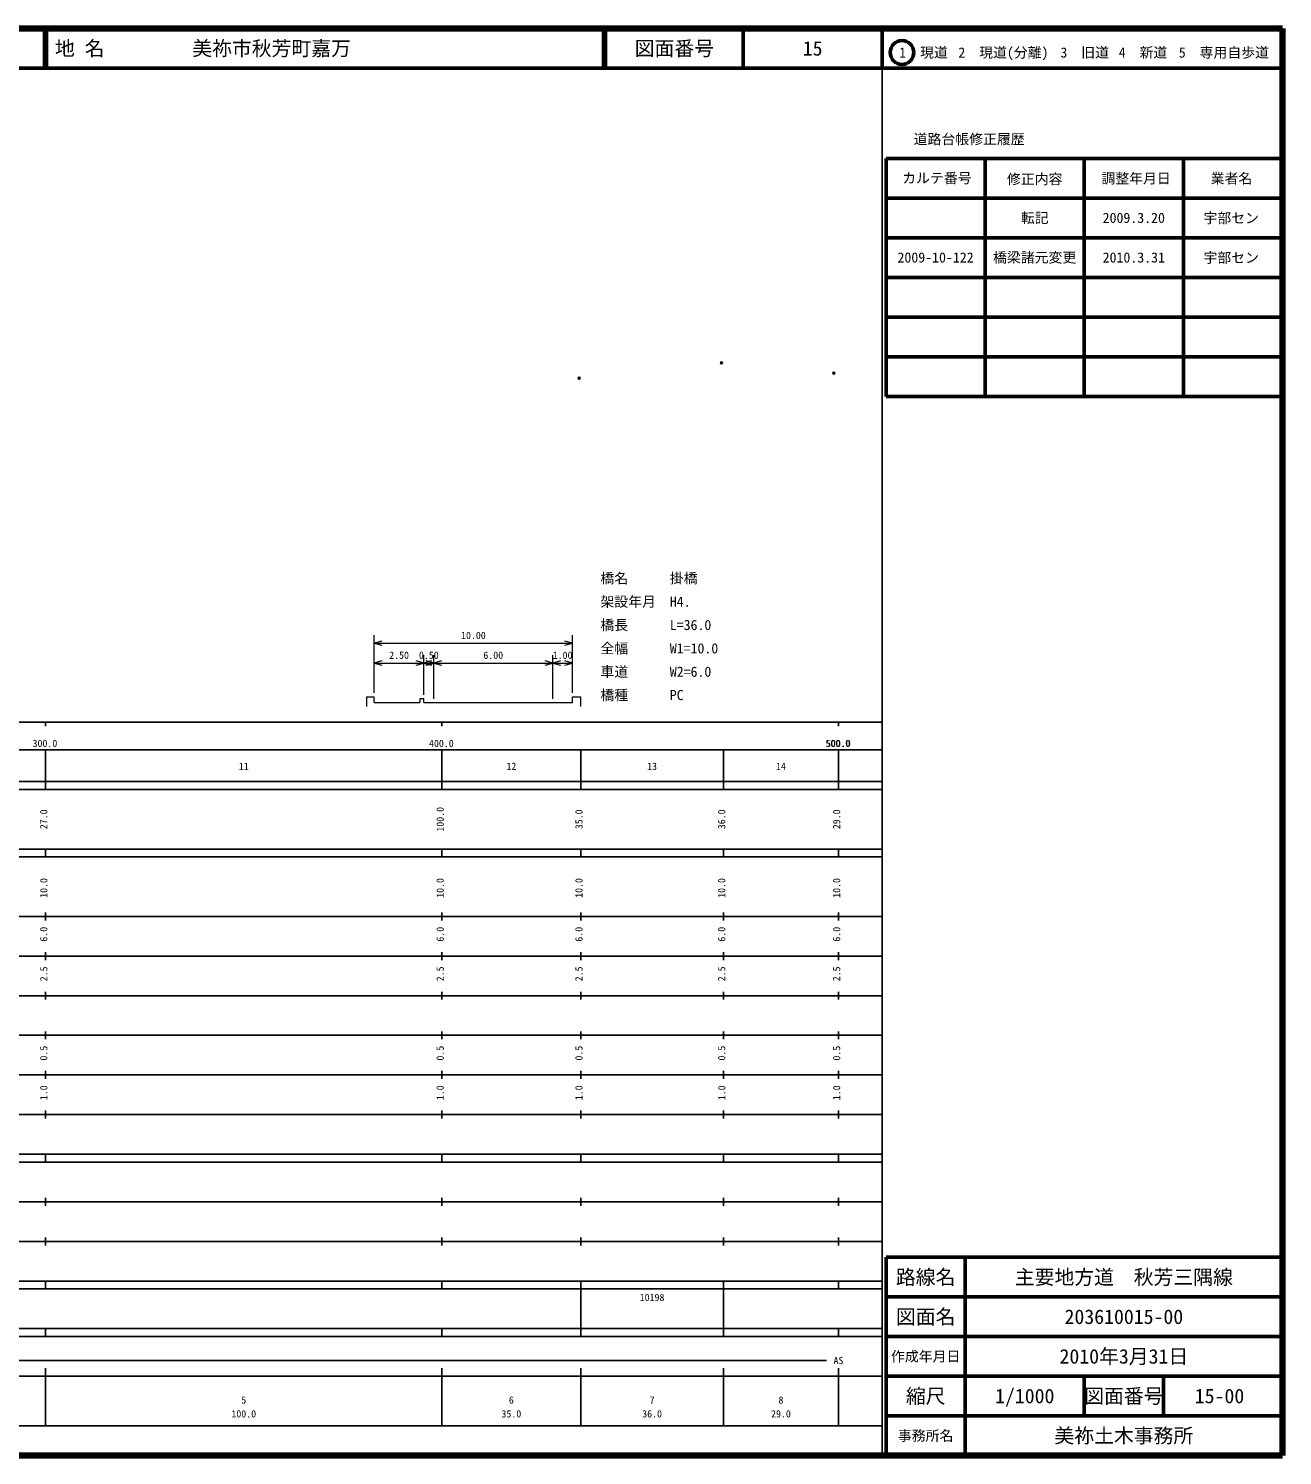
# Model space of a CAD drawing. Units: millimetres on the paper, with parts at other scales. Extents: x 40 to 680, y 20 to 380.
# Drawn here: x 363.7 to 680, y 20 to 380 of the extents above; entities that cross this region are included whole.
import ezdxf
from ezdxf.enums import TextEntityAlignment as Align

# ---------------------------------------------------------------- set-up
doc = ezdxf.new("R2010")
doc.units = ezdxf.units.MM
doc.header["$PDMODE"] = 32
doc.header["$PDSIZE"] = 0.5
doc.layers.add('S-OTRS', color=6, linetype='Continuous')
doc.layers.add('S-TTL-TXT', color=7, linetype='Continuous')
for name, color, linetype, lineweight in [('S-STR-HTXT', 7, 'Continuous', 13), ('S-TTL', 2, 'Continuous', 140), ('S-TTL-BAND', 7, 'Continuous', 25), ('S-TTL-FRAM', 2, 'Continuous', 50), ('S-TTL-LINE', 7, 'Continuous', 50)]:
    doc.layers.add(name, color=color, linetype=linetype, lineweight=lineweight)
doc.styles.add('ＭＳ ゴシック', font='')
doc.styles.get('ＭＳ ゴシック').set_extended_font_data('MS Gothic')

msp = doc.modelspace()

# ---------------------------------------------------------------- linework, layer by layer
at = {"layer": 'S-OTRS'}
for p in [(538.507, 295.652), (502.605, 291.801), (566.838, 293.048)]:
    msp.add_point(p, dxfattribs=at)
at = {"layer": 'S-STR-HTXT'}
for p, q in [((450.927, 212.426), (450.927, 226.926)), ((500.927, 212.426), (500.927, 226.926)), ((452.859, 225.444), (450.927, 224.926)), ((450.927, 224.926), (500.927, 224.926)), ((450.927, 224.926), (452.859, 224.409)), ((500.927, 224.926), (498.995, 225.444)), ((498.995, 224.409), (500.927, 224.926)), ((452.859, 220.444), (450.927, 219.926)), ((450.927, 219.926), (463.427, 219.926)), ((450.927, 219.926), (452.859, 219.409)), ((463.427, 219.926), (461.495, 220.444)), ((461.495, 219.409), (463.427, 219.926)), ((463.427, 211.926), (463.427, 221.926)), ((465.359, 220.444), (463.427, 219.926)), ((463.427, 219.926), (465.927, 219.926)), ((463.427, 219.926), (465.359, 219.409)), ((465.927, 219.926), (463.995, 220.444)), ((463.995, 219.409), (465.927, 219.926)), ((465.927, 210.926), (465.927, 221.926)), ((467.859, 220.444), (465.927, 219.926)), ((465.927, 219.926), (495.927, 219.926)), ((465.927, 219.926), (467.859, 219.409)), ((495.927, 219.926), (493.995, 220.444)), ((493.995, 219.409), (495.927, 219.926)), ((495.927, 210.926), (495.927, 221.926)), ((497.859, 220.444), (495.927, 219.926)), ((495.927, 219.926), (500.927, 219.926)), ((495.927, 219.926), (497.859, 219.409)), ((500.927, 219.926), (498.995, 220.444)), ((498.995, 219.409), (500.927, 219.926)), ((448.927, 211.426), (450.927, 211.426)), ((448.927, 211.426), (448.927, 208.926)), ((450.927, 209.926), (450.927, 211.426)), ((450.927, 209.926), (462.427, 209.926)), ((463.427, 210.926), (462.427, 210.926)), ((462.427, 210.926), (462.427, 209.926)), ((463.427, 209.926), (463.427, 210.926)), ((463.427, 209.926), (465.927, 209.926)), ((465.927, 209.926), (495.927, 209.926)), ((495.927, 209.926), (500.927, 209.926)), ((500.927, 209.926), (500.927, 211.426)), ((500.927, 211.426), (502.927, 211.426)), ((502.927, 211.426), (502.927, 208.926))]:
    msp.add_line(p, q, dxfattribs=at)
at = {"layer": 'S-TTL'}
for p, q in [((680, 380), (40, 380)), ((680, 20), (680, 380)), ((40, 20), (680, 20))]:
    msp.add_line(p, q, dxfattribs=at)
at = {"layer": 'S-TTL-BAND'}
for p, q in [((579, 20), (579, 370)), ((40, 205), (579, 205)), ((368, 205), (368, 204)), ((468, 205), (468, 204)), ((568, 205), (568, 204)), ((68, 198), (579, 198)), ((368, 188), (368, 198)), ((468, 188), (468, 198)), ((503, 188), (503, 198)), ((539, 188), (539, 198)), ((568, 188), (568, 198)), ((40, 190), (579, 190)), ((40, 188), (579, 188)), ((40, 173), (579, 173)), ((368, 171), (368, 173)), ((468, 171), (468, 173)), ((503, 171), (503, 173)), ((539, 171), (539, 173)), ((568, 171), (568, 173)), ((40, 171), (579, 171)), ((40, 156), (579, 156)), ((368, 155), (368, 157)), ((468, 155), (468, 157)), ((503, 155), (503, 157)), ((539, 155), (539, 157)), ((568, 155), (568, 157)), ((46, 146), (579, 146)), ((368, 145), (368, 147)), ((468, 145), (468, 147)), ((503, 145), (503, 147)), ((539, 145), (539, 147)), ((568, 145), (568, 147)), ((368, 135), (368, 137)), ((468, 135), (468, 137)), ((503, 135), (503, 137)), ((539, 135), (539, 137)), ((568, 135), (568, 137)), ((52, 136), (579, 136)), ((46, 126), (579, 126)), ((368, 125), (368, 127)), ((468, 125), (468, 127)), ((503, 125), (503, 127)), ((539, 125), (539, 127)), ((568, 125), (568, 127)), ((52, 116), (579, 116)), ((368, 115), (368, 117)), ((468, 115), (468, 117)), ((503, 115), (503, 117)), ((539, 115), (539, 117)), ((568, 115), (568, 117)), ((46, 106), (579, 106)), ((368, 105), (368, 107)), ((468, 105), (468, 107)), ((503, 105), (503, 107)), ((539, 105), (539, 107)), ((568, 105), (568, 107)), ((40, 96), (579, 96)), ((40, 94), (579, 94)), ((368, 94), (368, 96)), ((468, 94), (468, 96)), ((503, 94), (503, 96)), ((539, 94), (539, 96)), ((568, 94), (568, 96)), ((49, 84), (579, 84)), ((368, 83), (368, 85)), ((468, 83), (468, 85)), ((503, 83), (503, 85)), ((539, 83), (539, 85)), ((568, 83), (568, 85)), ((40, 74), (579, 74)), ((368, 73), (368, 75)), ((468, 73), (468, 75)), ((503, 73), (503, 75)), ((539, 73), (539, 75)), ((568, 73), (568, 75)), ((40, 64), (579, 64)), ((40, 62), (579, 62)), ((368, 62), (368, 64)), ((468, 62), (468, 64)), ((503, 62), (503, 64)), ((503, 52), (503, 62)), ((539, 62), (539, 64)), ((539, 52), (539, 62)), ((568, 62), (568, 64)), ((40, 52), (579, 52)), ((368, 50), (368, 52)), ((468, 50), (468, 52)), ((503, 50), (503, 52)), ((539, 50), (539, 52)), ((568, 50), (568, 52)), ((40, 50), (579, 50)), ((71, 44), (565, 44)), ((40, 40), (579, 40)), ((368, 27.5), (368, 42)), ((468, 27.5), (468, 42)), ((503, 27.5), (503, 42)), ((539, 27.5), (539, 42)), ((568, 27.5), (568, 42)), ((68, 27.5), (579, 27.5))]:
    msp.add_line(p, q, dxfattribs=at)
at = {"layer": 'S-TTL-FRAM'}
for p, q in [((580, 347.197), (580, 287.197)), ((580, 347.197), (680, 347.197)), ((580, 287.197), (680, 287.197)), ((680, 70), (580, 70)), ((580, 70), (580, 20))]:
    msp.add_line(p, q, dxfattribs=at)
at = {"layer": 'S-TTL-LINE'}
for p, q in [((367.75, 380), (367.75, 370)), ((368.25, 380), (368.25, 370)), ((508.747, 380), (508.747, 370)), ((509.247, 380), (509.247, 370)), ((543.997, 380), (543.997, 370)), ((579, 380), (579, 370)), ((40, 370), (680, 370)), ((605, 347.197), (605, 287.197)), ((630, 347.197), (630, 287.197)), ((655, 347.197), (655, 287.197)), ((580, 337.197), (680, 337.197)), ((580, 327.197), (680, 327.197)), ((580, 317.197), (680, 317.197)), ((580, 307.197), (680, 307.197)), ((580, 297.197), (680, 297.197)), ((600, 70), (600, 20)), ((680, 60), (580, 60)), ((680, 50), (580, 50)), ((680, 40), (580, 40)), ((630, 40), (630, 30)), ((650, 40), (650, 30)), ((680, 30), (580, 30))]:
    msp.add_line(p, q, dxfattribs=at)
msp.add_circle((584.031, 373.958), 3, dxfattribs=at)

# ---------------------------------------------------------------- texts
at = {"layer": 'S-STR-HTXT', "style": 'ＭＳ ゴシック'}
for s, p in [('橋名\u3000\u3000\u3000掛橋', (507.964, 239.248)), ('架設年月\u3000H4.', (507.964, 233.357)), ('橋長\u3000\u3000\u3000L=36.0', (507.964, 227.466)), ('全幅\u3000\u3000\u3000W1=10.0', (507.964, 221.575)), ('車道\u3000\u3000\u3000W2=6.0', (507.964, 215.684)), ('橋種\u3000\u3000\u3000PC', (507.964, 209.793))]:
    msp.add_text(s, height=2.566, dxfattribs=at).set_placement(p, align=Align.BOTTOM_LEFT)
for s, p in [('10.00', (475.927, 225.426)), ('2.50', (457.177, 220.426)), ('0.50', (464.677, 220.426)), ('6.00', (480.927, 220.426)), ('1.00', (498.427, 220.426))]:
    msp.add_text(s, height=1.833, dxfattribs=at).set_placement(p, align=Align.BOTTOM_CENTER)
at = {"layer": 'S-TTL-BAND', "style": 'ＭＳ ゴシック'}
for s, p in [('300.0', (367.844, 198.195)), ('400.0', (467.844, 198.195)), ('500.0', (567.844, 198.195)), ('500.0', (568, 198.195)), ('11', (418, 192.405)), ('12', (485.5, 192.405)), ('13', (521, 192.405)), ('14', (553.5, 192.405)), ('AS', (568, 42.5)), ('5', (418, 32.523)), ('6', (485.5, 32.523)), ('7', (521, 32.523)), ('8', (553.5, 32.523)), ('100.0', (418, 29.033)), ('35.0', (485.5, 29.033)), ('36.0', (521, 29.033)), ('29.0', (553.5, 29.033))]:
    msp.add_text(s, height=1.833, dxfattribs=at).set_placement(p, align=Align.BOTTOM_CENTER)
for s, p in [('27.0', (369, 180.5)), ('100.0', (469, 180.5)), ('35.0', (504, 180.5)), ('36.0', (540, 180.5)), ('29.0', (569, 180.5)), ('10.0', (369, 163.174)), ('10.0', (469, 163.174)), ('10.0', (504, 163.174)), ('10.0', (540, 163.174)), ('10.0', (569, 163.174)), ('6.0', (369, 151.5)), ('6.0', (469, 151.5)), ('6.0', (504, 151.5)), ('6.0', (540, 151.5)), ('6.0', (569, 151.5)), ('2.5', (369, 141.5)), ('2.5', (469, 141.5)), ('2.5', (504, 141.5)), ('2.5', (540, 141.5)), ('2.5', (569, 141.5)), ('0.5', (369, 121.5)), ('0.5', (469, 121.5)), ('0.5', (504, 121.5)), ('0.5', (540, 121.5)), ('0.5', (569, 121.5)), ('1.0', (369, 111.5)), ('1.0', (469, 111.5)), ('1.0', (504, 111.5)), ('1.0', (540, 111.5)), ('1.0', (569, 111.5))]:
    msp.add_text(s, height=1.833, rotation=90, dxfattribs=at).set_placement(p, align=Align.BOTTOM_CENTER)
msp.add_text('10198', height=1.833, dxfattribs=at).set_placement((517.875, 58.405), align=Align.BOTTOM_LEFT)
at = {"layer": 'S-TTL-TXT', "style": 'ＭＳ ゴシック'}
for s, p in [('地 名', (370.38, 375)), ('美祢市秋芳町嘉万', (405.024, 375))]:
    msp.add_text(s, height=3.666, dxfattribs=at).set_placement(p, align=Align.MIDDLE_LEFT)
for s, height, p in [('図面番号', 3.666, (526.622, 375)), ('15', 3.666, (561.497, 375)), ('1\u3000現道', 2.566, (589.448, 373.958)), ('2\u3000現道(分離)', 2.566, (609.619, 373.958)), ('3\u3000旧道', 2.566, (630.121, 373.958)), ('4\u3000新道', 2.566, (644.824, 373.958)), ('5\u3000専用自歩道', 2.566, (665.228, 373.958)), ('道路台帳修正履歴', 2.566, (600.968, 352.113)), ('カルテ番号', 2.566, (592.839, 342.277)), ('修正内容', 2.566, (617.509, 342.023)), ('調整年月日', 2.566, (643.089, 342.197)), ('業者名', 2.566, (667.134, 342.197)), ('転記', 2.566, (617.5, 332.245)), ('2009.3.20', 2.566, (642.5, 332.245)), ('宇部セン', 2.566, (667.077, 332.189)), ('2009-10-122', 2.566, (592.5, 322.245)), ('橋梁諸元変更', 2.566, (617.5, 322.245)), ('2010.3.31', 2.566, (642.5, 322.245)), ('宇部セン', 2.566, (667.077, 322.189)), ('路線名', 3.666, (590, 65)), ('路線名', 3.666, (590, 65)), ('主要地方道\u3000秋芳三隅線', 3.666, (640, 65)), ('図面名', 3.666, (590, 55)), ('図面名', 3.666, (590, 55)), ('203610015-00', 3.666, (640, 55)), ('2010年3月31日', 3.666, (640, 45)), ('作成年月日', 2.566, (590, 45)), ('作成年月日', 2.566, (590, 45)), ('縮尺', 3.666, (590, 35)), ('縮尺', 3.666, (590, 35)), ('1/1000', 3.666, (615, 35)), ('図面番号', 3.666, (640, 35)), ('図面番号', 3.666, (640, 35)), ('15-00', 3.666, (664.125, 35)), ('事務所名', 2.566, (590, 25)), ('事務所名', 2.566, (590, 25)), ('美祢土木事務所', 3.666, (640, 25))]:
    msp.add_text(s, height=height, dxfattribs=at).set_placement(p, align=Align.MIDDLE_CENTER)

doc.saveas('drawing.dxf')
